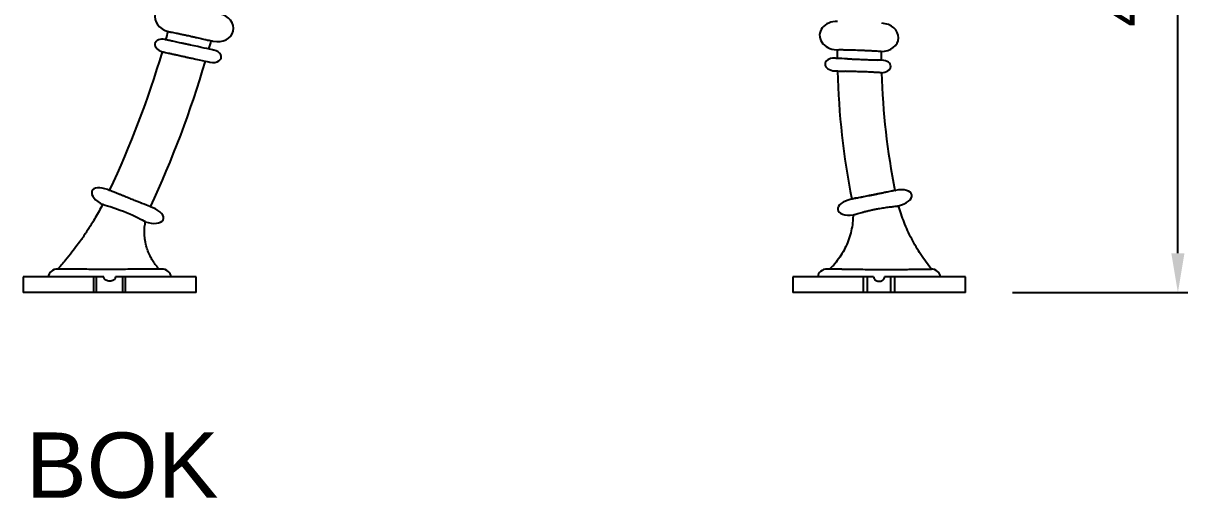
# Model space of a CAD drawing. Header units: millimetres. Extents: x 2710 to 8650, y -4054 to 146.
# Drawn here: x 5341 to 6083, y -1201 to -899 of the extents above; entities that cross this region are included whole.
import ezdxf

# ---------------------------------------------------------------- set-up
doc = ezdxf.new("R2010")
doc.units = ezdxf.units.MM
doc.header["$PDSIZE"] = -1
doc.layers.add('WYMIAR', color=96, linetype='Continuous')
doc.dimstyles.new('1-1', dxfattribs={"dimtxt": 30, "dimasz": 25, "dimexe": 6.25, "dimexo": 30, "dimgap": 20.625, "dimtad": 1, "dimdec": 1, "dimtxsty": 'Standard', "dimcen": 0, "dimclrd": 2, "dimclre": 2, "dimclrt": 2, "dimadec": 0, "dimazin": 0, "dimtfac": 1, "dimtdec": 1, "dimtmove": 0, "dimatfit": 3, "dimfxl": 0, "dimarcsym": 0})

# ---------------------------------------------------------------- blocks, each defined once
blk = doc.blocks.new('bok')
at = {"linetype": 'Continuous'}
for p, q in [((-624.34, -82.07), (-624.34, -82.07)), ((-1091.29, -132.06), (-1099.16, -132.06)), ((-658.12, -132.06), (-667.29, -132.06)), ((-1179.29, -137.06), (-1179.29, -147.06)), ((-1134.29, -137.06), (-1179.29, -137.06)), ((-1134.29, -147.06), (-1134.29, -137.06)), ((-1132.59, -137.06), (-1134.29, -137.06)), ((-1132.59, -147.06), (-1132.59, -137.06)), ((-1127.93, -137.06), (-1132.59, -137.06)), ((-1115.98, -137.06), (-1120.64, -137.06)), ((-1115.98, -147.06), (-1115.98, -137.06)), ((-1114.29, -137.06), (-1115.98, -137.06)), ((-1114.29, -147.06), (-1114.29, -137.06)), ((-1069.29, -137.06), (-1114.29, -137.06)), ((-1069.29, -147.06), (-1069.29, -137.06)), ((-689.29, -137.06), (-689.29, -147.06)), ((-644.29, -137.06), (-689.29, -137.06)), ((-644.29, -147.06), (-644.29, -137.06)), ((-641.79, -137.06), (-644.29, -137.06)), ((-641.79, -147.06), (-641.79, -137.06)), ((-637.79, -137.06), (-641.79, -137.06)), ((-626.79, -137.06), (-630.78, -137.06)), ((-626.79, -147.06), (-626.79, -137.06)), ((-624.29, -137.06), (-626.79, -137.06)), ((-624.29, -147.06), (-624.29, -137.06)), ((-579.29, -137.06), (-624.29, -137.06)), ((-579.29, -147.06), (-579.29, -137.06)), ((-1134.29, -147.06), (-1179.29, -147.06)), ((-1132.59, -147.06), (-1134.29, -147.06)), ((-1115.98, -147.06), (-1132.59, -147.06)), ((-1114.29, -147.06), (-1115.98, -147.06)), ((-1069.29, -147.06), (-1114.29, -147.06)), ((-644.29, -147.06), (-689.29, -147.06)), ((-641.79, -147.06), (-644.29, -147.06)), ((-626.79, -147.06), (-641.79, -147.06)), ((-624.29, -147.06), (-626.79, -147.06)), ((-579.29, -147.06), (-624.29, -147.06))]:
    blk.add_line(p, q, dxfattribs=at)
at = {"linetype": 'Continuous', "flags": 128}
for points in [[(-1088.3, 13.92), (-1088.48, 13.96), (-1088.64, 13.99), (-1088.77, 14.02), (-1088.88, 14.05), (-1088.96, 14.06), (-1089.02, 14.08), (-1089.06, 14.08), (-1089.07, 14.09)], [(-1058.02, 7.37), (-1058.2, 7.41), (-1058.73, 7.53), (-1059.61, 7.72), (-1060.81, 7.98), (-1062.3, 8.3), (-1064.06, 8.68), (-1066.03, 9.11), (-1068.18, 9.57), (-1070.45, 10.06), (-1072.8, 10.57)], [(-1062.9, 14.02), (-1061.88, 13.8), (-1060.97, 13.6), (-1060.18, 13.43), (-1059.52, 13.29), (-1059.01, 13.18), (-1058.63, 13.1), (-1058.41, 13.05), (-1058.33, 13.03)], [(-661.49, 7.6), (-661.47, 7.6), (-661.4, 7.6), (-661.29, 7.59), (-661.13, 7.59), (-660.93, 7.58), (-660.69, 7.57), (-660.4, 7.56), (-660.08, 7.54)], [(-1071.83, 2.15), (-1069.46, 1.64), (-1067.26, 1.16), (-1065.28, 0.74), (-1063.57, 0.37), (-1062.2, 0.07), (-1061.19, -0.15), (-1060.57, -0.28), (-1060.36, -0.33)], [(-654.54, 1.83), (-656.33, 1.9), (-657.97, 1.97), (-659.41, 2.03), (-660.62, 2.07), (-661.59, 2.11), (-662.3, 2.14), (-662.73, 2.16), (-662.87, 2.16)], [(-632.44, 0.94), (-632.49, 0.94), (-632.63, 0.95), (-632.87, 0.96), (-633.2, 0.97), (-633.62, 0.99), (-634.13, 1.01), (-634.73, 1.03), (-635.4, 1.06)], [(-662.61, -5.87), (-662.49, -5.87), (-662.15, -5.89), (-661.59, -5.91), (-660.82, -5.94), (-659.85, -5.98), (-658.69, -6.03), (-657.37, -6.08), (-655.89, -6.14)], [(-1118.41, -84.36), (-1119.96, -83.74), (-1121.36, -83.18), (-1122.59, -82.69), (-1123.62, -82.27), (-1124.45, -81.94), (-1125.05, -81.7), (-1125.41, -81.56), (-1125.53, -81.51)], [(-651.04, -87.45), (-651.28, -87.49), (-651.49, -87.54), (-651.66, -87.57), (-651.81, -87.6), (-651.92, -87.62), (-652, -87.64), (-652.05, -87.65), (-652.07, -87.65)], [(-624.34, -82.07), (-625.33, -82.26), (-626.6, -82.51), (-628.31, -82.85), (-630.39, -83.26), (-632.77, -83.72), (-635.34, -84.23), (-638.02, -84.76), (-640.7, -85.28), (-643.28, -85.79), (-645.66, -86.26), (-647.74, -86.66), (-649.45, -87), (-650.72, -87.25), (-651.5, -87.4), (-651.76, -87.45), (-651.76, -87.45)], [(-624.07, -82.01), (-624.14, -82.03), (-624.22, -82.04), (-624.32, -82.06), (-624.43, -82.09), (-624.57, -82.11), (-624.71, -82.14), (-624.87, -82.17), (-625.05, -82.21)], [(-623.99, -82), (-624.03, -82), (-624.07, -82.01)], [(-1101.57, -101.92), (-1101.66, -101.88), (-1102.27, -101.6), (-1103.43, -101.04), (-1104.64, -100.43), (-1106.22, -99.64), (-1107.75, -98.89), (-1109.55, -98.04), (-1111.49, -97.15), (-1113.64, -96.22), (-1115.54, -95.45), (-1117.49, -94.7), (-1120.95, -93.48), (-1124.03, -92.49), (-1125.71, -91.97), (-1127.04, -91.56), (-1128.15, -91.21), (-1128.69, -91.03), (-1128.74, -91.01), (-1128.74, -91.01)], [(-1096.83, -93), (-1096.95, -92.95), (-1097.3, -92.81), (-1097.88, -92.58), (-1098.67, -92.26), (-1099.67, -91.86), (-1100.86, -91.39), (-1102.22, -90.84), (-1103.73, -90.24)]]:
    blk.add_lwpolyline(points, dxfattribs=at)
at = {"linetype": 'Continuous'}
for centre, radius, start, end in [((-1701.79, 187.94), 637.5, 344.16063, 344.65575), ((-1701.79, 187.94), 665.5, 344.31579, 344.79219), ((-167.14, 7.73), 493.88, 180.01701, 180.65483), ((-1701.79, 187.94), 637.5, 334.94279, 343.44213), ((-1701.79, 187.94), 665.5, 335.07757, 343.62357), ((-167.14, 7.73), 465.88, 180.15613, 180.83451), ((-167.14, 7.73), 493.88, 181.58661, 191.1126), ((-167.14, 7.73), 465.88, 181.81804, 191.1126), ((-623.96, -82.18), 0.19, 100.74536, 101.95797), ((-626.91, -67.41), 14.88, 281.32935, 281.46352)]:
    blk.add_arc(centre, radius, start, end, dxfattribs=at)
for centre, major_axis, ratio, start_param, end_param in [((-1084.69, 27.94), (-10.67, 2.69), 0.818182, 4.753651, 7.847142), ((-1056.28, 21.8), (10.82, -1.96), 0.818182, 4.671127, 7.812719), ((-661.19, 16.6), (10.98, -0.59), 0.818182, 1.587819, 4.729412), ((-632.96, 15.46), (-11, 0.29), 0.818182, 1.586604, 4.695366), ((-1089.6, 10.1), (-5.77, 1.66), 0.666667, 4.812283, 7.858279), ((-1059.19, 3.52), (5.94, -0.87), 0.666667, 4.612495, 7.754088), ((-662.74, -1.85), (5.97, -0.59), 0.666667, 1.65922, 4.800812), ((-632.9, -3.05), (-6, -0.11), 0.666667, 1.567689, 4.623966), ((-1126.46, -86.56), (9.01, -4.34), 0.5, 1.707165, 4.700129), ((-623.22, -86.94), (9.77, 2.14), 0.5, 4.729296, 7.820409), ((-650.83, -92.51), (-9.83, -1.81), 0.5, 4.745961, 7.759638), ((-1099.65, -97.3), (-9.52, 3.07), 0.5, 1.529804, 4.57602), ((-1157.29, -137.06), (6, 0), 0.833333, 1.570796, 3.141593), ((-1091.29, -137.06), (-6, 0), 0.833333, 3.141593, 4.712389), ((-667.29, -137.06), (-6, 0), 0.833333, 4.712389, 6.283185), ((-601.29, -137.06), (6, 0), 0.833333, 0, 1.570796)]:
    blk.add_ellipse(centre, major_axis=major_axis, ratio=ratio, start_param=start_param, end_param=end_param, dxfattribs=at)
for points, knots in [([(-1086.96, 19.24), (-1086.96, 19.23), (-1086.96, 19.23), (-1086.39, 19.12), (-1085.33, 18.9), (-1083.81, 18.59), (-1081.87, 18.2), (-1079.74, 17.76), (-1077.43, 17.28), (-1075.29, 16.82), (-1073.88, 16.5), (-1073.28, 16.37)], [0, 0, 0, 0, 0.085879, 0.215125, 0.342473, 0.474093, 0.591761, 0.713909, 0.81621, 0.922311, 1, 1, 1, 1]), ([(-1086.96, 19.24), (-1086.96, 19.23), (-1086.96, 19.23), (-1086.39, 19.12), (-1085.33, 18.9), (-1083.81, 18.59), (-1081.87, 18.2), (-1079.74, 17.76), (-1077.43, 17.28), (-1075.29, 16.82), (-1073.88, 16.5), (-1073.28, 16.37)], [0, 0, 0, 0, 0.085879, 0.215125, 0.342473, 0.474095, 0.591761, 0.71391, 0.81621, 0.922311, 1, 1, 1, 1]), ([(-1073.28, 16.37), (-1072.53, 16.2), (-1070.99, 15.85), (-1068.19, 15.21), (-1065.71, 14.64), (-1063.89, 14.23), (-1063.24, 14.1), (-1063.01, 14.05)], [0, 0, 0, 0, 0.188507, 0.384049, 0.723555, 0.905604, 1, 1, 1, 1]), ([(-1073.28, 16.37), (-1072.53, 16.2), (-1070.99, 15.85), (-1068.19, 15.21), (-1065.71, 14.64), (-1063.89, 14.23), (-1063.24, 14.1), (-1063.01, 14.05)], [0, 0, 0, 0, 0.188508, 0.384049, 0.723552, 0.905604, 1, 1, 1, 1]), ([(-1074.78, 11), (-1075.44, 11.14), (-1076.8, 11.43), (-1078.78, 11.86), (-1080.66, 12.26), (-1082.42, 12.65), (-1084.03, 13), (-1085.49, 13.31), (-1086.7, 13.57), (-1087.49, 13.74), (-1087.74, 13.79), (-1087.81, 13.8)], [0, 0, 0, 0, 0.10965, 0.222451, 0.332994, 0.446362, 0.56471, 0.685837, 0.817873, 0.952979, 1, 1, 1, 1]), ([(-1072.8, 10.57), (-1073.46, 10.71), (-1074.78, 11), (-1076.8, 11.43), (-1078.78, 11.86), (-1080.66, 12.26), (-1082.42, 12.65), (-1084.03, 13), (-1085.49, 13.31), (-1086.7, 13.57), (-1087.49, 13.74), (-1087.74, 13.79), (-1087.81, 13.8)], [0, 0, 0, 0, 0.0981, 0.196993, 0.298728, 0.398428, 0.500673, 0.60741, 0.716655, 0.835741, 0.957592, 1, 1, 1, 1]), ([(-647.02, 7.16), (-647.78, 7.19), (-649.32, 7.24), (-652.16, 7.32), (-654.72, 7.38), (-656.82, 7.43), (-658.25, 7.47), (-659.31, 7.51), (-659.76, 7.53), (-659.92, 7.54)], [0, 0, 0, 0, 0.131104, 0.266907, 0.507449, 0.636214, 0.767988, 0.912129, 1, 1, 1, 1]), ([(-1090.67, 6.25), (-1090.68, 6.25), (-1090.74, 6.26), (-1090.34, 6.18), (-1089.45, 6), (-1088.06, 5.71), (-1086.25, 5.34), (-1084.19, 4.91), (-1081.9, 4.42), (-1079.52, 3.89), (-1077.84, 3.51), (-1076.99, 3.31)], [0, 0, 0, 0, 0.045055, 0.17275, 0.300357, 0.432112, 0.551875, 0.67613, 0.780993, 0.889809, 1, 1, 1, 1]), ([(-1076.99, 3.31), (-1076.33, 3.16), (-1074.97, 2.85), (-1073.23, 2.46), (-1072.22, 2.24), (-1071.83, 2.16)], [0, 0, 0, 0, 0.3747674, 0.7602959, 1, 1, 1, 1]), ([(-654.48, 1.82), (-654.33, 1.82), (-653.55, 1.79), (-651.85, 1.71), (-649.48, 1.6), (-647.81, 1.53), (-646.98, 1.49)], [0, 0, 0, 0, 0.074214, 0.378174, 0.693507, 1, 1, 1, 1]), ([(-633.07, 6.46), (-633.07, 6.46), (-633.06, 6.46), (-633.61, 6.49), (-634.67, 6.54), (-636.21, 6.63), (-638.16, 6.74), (-640.33, 6.86), (-642.68, 6.98), (-644.9, 7.08), (-646.38, 7.13), (-647.02, 7.16)], [0, 0, 0, 0, 0.080315, 0.209492, 0.33705, 0.468878, 0.586879, 0.709374, 0.811955, 0.918352, 1, 1, 1, 1]), ([(-646.98, 1.49), (-646.3, 1.46), (-644.91, 1.4), (-642.9, 1.32), (-640.97, 1.26), (-639.17, 1.2), (-637.54, 1.14), (-636.26, 1.09), (-635.67, 1.07), (-635.44, 1.06)], [0, 0, 0, 0, 0.144801, 0.293757, 0.439796, 0.589564, 0.745941, 0.905987, 1, 1, 1, 1]), ([(-646.81, -6.39), (-647.5, -6.38), (-648.88, -6.34), (-650.9, -6.29), (-652.82, -6.24), (-654.49, -6.2), (-655.42, -6.16), (-655.83, -6.14)], [0, 0, 0, 0, 0.2041051, 0.4140734, 0.6198892, 0.8309526, 1, 1, 1, 1]), ([(-632.84, -7.05), (-632.83, -7.05), (-632.78, -7.05), (-633.2, -7.03), (-634.13, -6.98), (-635.56, -6.9), (-637.42, -6.79), (-639.54, -6.68), (-641.87, -6.57), (-644.28, -6.47), (-645.97, -6.42), (-646.81, -6.39)], [0, 0, 0, 0, 0.049839, 0.17769, 0.305265, 0.437008, 0.556493, 0.680463, 0.785037, 0.893544, 1, 1, 1, 1]), ([(-1111.25, -87.24), (-1112.38, -86.78), (-1114.16, -86.07), (-1116.4, -85.17), (-1117.68, -84.65), (-1118.29, -84.41), (-1118.4, -84.36)], [0, 0, 0, 0, 0.439057, 0.687574, 0.942538, 1, 1, 1, 1]), ([(-1103.8, -90.21), (-1103.94, -90.16), (-1104.64, -89.87), (-1106.22, -89.24), (-1108.57, -88.31), (-1110.32, -87.61), (-1111.25, -87.24)], [0, 0, 0, 0, 0.069036, 0.356138, 0.654124, 1, 1, 1, 1]), ([(-625.17, -82.23), (-625.39, -82.28), (-625.93, -82.39), (-627.32, -82.67), (-629.2, -83.06), (-631.32, -83.51), (-633.63, -84), (-635.89, -84.47), (-638.14, -84.92), (-640.22, -85.34), (-642.22, -85.73), (-644.71, -86.21), (-646.98, -86.65), (-648.84, -87.01), (-650.03, -87.24), (-650.74, -87.39), (-650.94, -87.43), (-650.95, -87.43)], [0, 0, 0, 0, 0.059925, 0.145964, 0.223465, 0.303891, 0.371501, 0.441678, 0.500704, 0.561655, 0.617605, 0.675061, 0.792806, 0.857615, 0.92392, 0.996859, 1, 1, 1, 1]), ([(-1128.75, -91.01), (-1129.5, -92.43), (-1131.03, -95.28), (-1133.33, -99.29), (-1135.48, -102.85), (-1137.32, -105.78), (-1138.87, -108.17), (-1140.46, -110.56), (-1142.44, -113.44), (-1145.1, -117.16), (-1148.47, -121.62), (-1152.6, -126.79), (-1155.72, -130.37), (-1157.39, -132.29)], [0, 0, 0, 0, 0.096007, 0.192564, 0.275174, 0.343859, 0.398628, 0.444501, 0.515305, 0.606227, 0.717285, 0.84852, 1, 1, 1, 1]), ([(-650.85, -97.57), (-650.79, -97.56), (-650.69, -97.53), (-649.85, -97.31), (-648.6, -96.96), (-647.15, -96.54), (-645.43, -96.05), (-643.58, -95.53), (-641.43, -94.98), (-639.19, -94.45), (-636.94, -93.97), (-634.2, -93.46), (-630.91, -92.95), (-628.07, -92.59), (-626.13, -92.36), (-624.62, -92.17), (-623.29, -92), (-622.31, -91.85), (-621.86, -91.77), (-621.97, -91.79), (-621.99, -91.79)], [0, 0, 0, 0, 0.073809, 0.149416, 0.206768, 0.265522, 0.311585, 0.358863, 0.404992, 0.452941, 0.492433, 0.533265, 0.607389, 0.684152, 0.727165, 0.771044, 0.836511, 0.903852, 0.985781, 1, 1, 1, 1]), ([(-600.86, -132.28), (-603.22, -129.18), (-607.92, -122.99), (-613.72, -112.86), (-618.54, -102.47), (-620.81, -95.27), (-621.91, -91.76)], [0, 0, 0, 0, 0.253944, 0.507173, 0.760319, 1, 1, 1, 1]), ([(-1092.64, -132.09), (-1092.94, -131.8), (-1094.09, -130.68), (-1095.67, -128.59), (-1097.33, -126.07), (-1098.52, -123.87), (-1099.37, -122.01), (-1100.23, -119.86), (-1101.17, -116.86), (-1101.91, -113.13), (-1102.21, -109.07), (-1102.13, -105.4), (-1101.66, -102.99), (-1101.46, -101.94)], [0, 0, 0, 0, 0.038878, 0.147102, 0.239155, 0.315499, 0.376386, 0.427119, 0.528225, 0.664379, 0.774986, 0.901965, 1, 1, 1, 1]), ([(-650.91, -97.57), (-650.93, -98.82), (-650.98, -101.82), (-651.72, -106.53), (-653.01, -111.62), (-654.86, -116.54), (-657.21, -121.23), (-660.07, -125.65), (-662.97, -129.33), (-665.08, -131.35), (-665.92, -132.15)], [0, 0, 0, 0, 0.096565, 0.232557, 0.367946, 0.503089, 0.638319, 0.773978, 0.910447, 1, 1, 1, 1]), ([(-1099.29, -132.06), (-1099.48, -132.06), (-1100.77, -132.05), (-1103.93, -132.08), (-1108.71, -132.16), (-1113.8, -132.25), (-1119.07, -132.32), (-1124.18, -132.35), (-1129.27, -132.34), (-1134.14, -132.3), (-1138.84, -132.24), (-1143.23, -132.18), (-1147.23, -132.12), (-1150.75, -132.08), (-1153.64, -132.06), (-1155.69, -132.06), (-1156.96, -132.06), (-1157.11, -132.06), (-1157.19, -132.06)], [0, 0, 0, 0, 0.0132028, 0.0908819, 0.1602851, 0.2322355, 0.2939592, 0.3576379, 0.4168675, 0.4777389, 0.538469, 0.6007864, 0.6649091, 0.7306653, 0.7992205, 0.8695775, 0.9340782, 1, 1, 1, 1]), ([(-657.99, -132.06), (-657.25, -132.06), (-655.22, -132.06), (-651.15, -132.11), (-646.01, -132.21), (-640.77, -132.3), (-635.43, -132.37), (-630.32, -132.39), (-625.31, -132.38), (-620.57, -132.33), (-616.09, -132.26), (-612, -132.2), (-608.37, -132.14), (-605.33, -132.1), (-602.97, -132.07), (-601.53, -132.06), (-600.9, -132.06), (-601.07, -132.06), (-601.08, -132.06)], [0, 0, 0, 0, 0.045038, 0.122581, 0.191524, 0.262923, 0.325228, 0.389442, 0.450243, 0.512712, 0.57535, 0.639616, 0.705984, 0.774037, 0.845038, 0.917895, 0.992672, 1, 1, 1, 1]), ([(-1120.64, -137.06), (-1120.67, -137.34), (-1120.72, -137.9), (-1121.16, -138.61), (-1121.86, -139.24), (-1122.87, -139.69), (-1124.19, -139.88), (-1125.54, -139.74), (-1126.68, -139.27), (-1127.42, -138.61), (-1127.86, -137.86), (-1127.91, -137.32), (-1127.93, -137.06)], [0, 0, 0, 0, 0.0809338, 0.1615614, 0.2420331, 0.3620168, 0.483945, 0.628456, 0.7496848, 0.8444053, 0.9231726, 1, 1, 1, 1]), ([(-637.79, -137.06), (-637.76, -137.34), (-637.71, -137.91), (-637.28, -138.63), (-636.64, -139.22), (-635.75, -139.65), (-634.59, -139.87), (-633.25, -139.78), (-632.07, -139.34), (-631.26, -138.61), (-630.84, -137.83), (-630.8, -137.28), (-630.78, -137.06)], [0, 0, 0, 0, 0.083554, 0.166847, 0.249981, 0.347926, 0.465047, 0.600254, 0.740767, 0.836851, 0.933544, 1, 1, 1, 1])]:
    blk.add_open_spline(points, degree=3, knots=knots, dxfattribs=at)
blk = doc.blocks.new('*D9')
at = {"layer": 'Defpoints', "color": 0}
for p in [(5960.46, -664.74), (6076.58, -664.74), (5941.35, -1070.07)]:
    blk.add_point(p, dxfattribs=at)
at = {"layer": 'WYMIAR', "color": 2, "lineweight": -2}
for p, q in [((5990.46, -664.74), (6082.83, -664.74)), ((6076.58, -1045.07), (6076.58, -689.74)), ((5971.35, -1070.07), (6082.83, -1070.07))]:
    blk.add_line(p, q, dxfattribs=at)
at = {"layer": 'WYMIAR', "color": 2}
for points in [[(6072.42, -689.74), (6080.75, -689.74), (6076.58, -664.74)], [(6072.42, -1045.07), (6080.75, -1045.07), (6076.58, -1070.07)]]:
    blk.add_solid(points, dxfattribs=at)
at = {"layer": 'WYMIAR', "color": 2, "insert": (6040.96, -867.41), "char_height": 30, "attachment_point": 5, "rotation": 90}
blk.add_mtext('405', dxfattribs=at)

msp = doc.modelspace()

# ---------------------------------------------------------------- block references
msp.add_blockref('bok', (6520.63, -923.01))

# ---------------------------------------------------------------- texts
at = {"layer": 'WYMIAR', "insert": (5342.99, -1159.16), "char_height": 41.5951, "width": 196.5247, "attachment_point": 1}
msp.add_mtext('{\\f@Arial Unicode MS|b0|i0|c238|p34;BOK}', dxfattribs=at)

# ---------------------------------------------------------------- dimensions: what is measured, and where the dimension line sits
at = {"layer": 'WYMIAR'}
dim = msp.add_linear_dim(base=(6076.58, -664.74), p1=(5941.35, -1070.07), p2=(5960.46, -664.74), angle=90, text='405', dimstyle='1-1', dxfattribs=at)
dim.commit()
dim.dimension.update_dxf_attribs({"geometry": '*D9', "text_midpoint": (6040.96, -867.41)})

doc.saveas('drawing.dxf')
